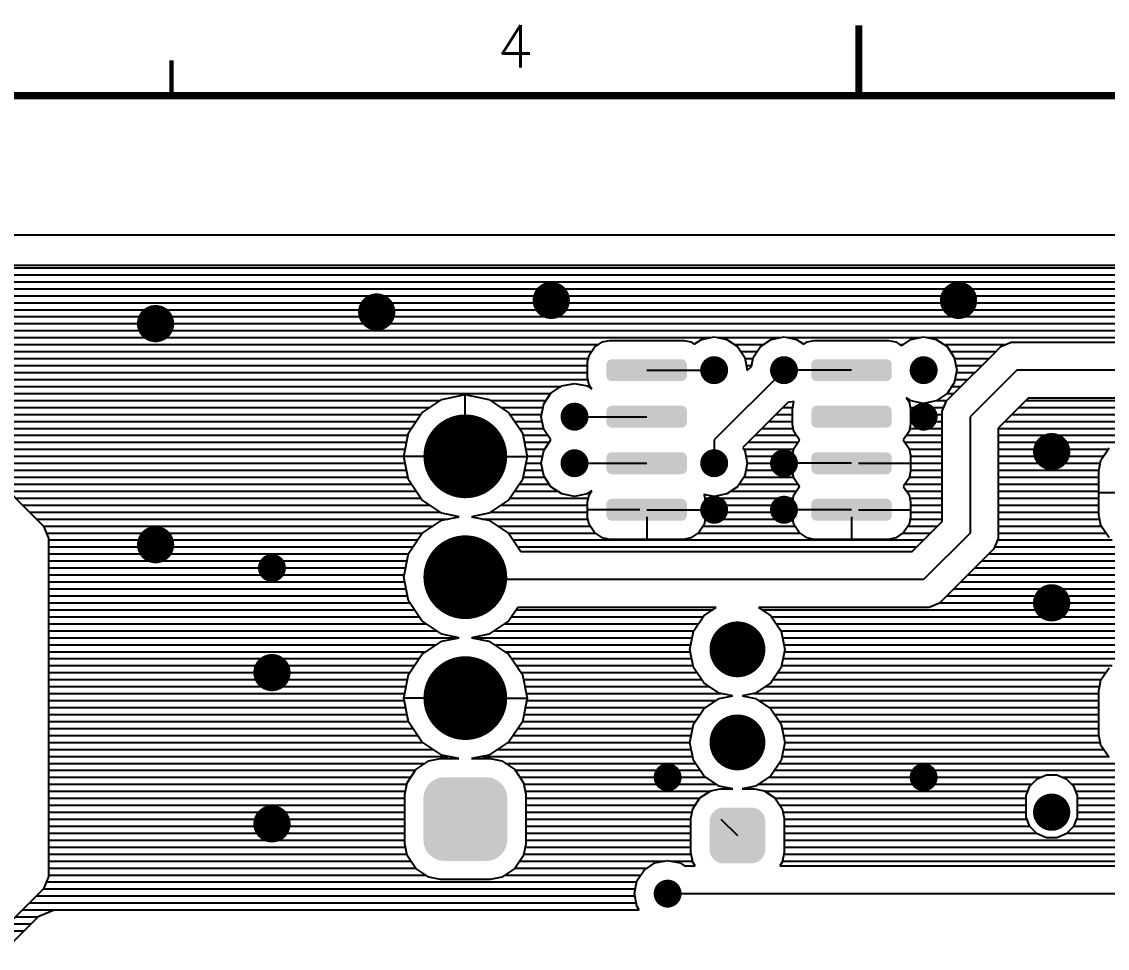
# Model space of a CAD drawing. Extents: x 295 to 953, y 10 to 290.
# Drawn here: x 627.6 to 704.6, y 224.5 to 290.2 of the extents above; entities that cross this region are included whole.
import ezdxf
from ezdxf.enums import TextEntityAlignment as Align

# ---------------------------------------------------------------- set-up
doc = ezdxf.new("R2010")
doc.units = 0
doc.header["$LTSCALE"] = 5
doc.header["$MEASUREMENT"] = 0
doc.layers.get('0').update_dxf_attribs({"linetype": 'CONTINUOUS', "lineweight": 25})
doc.layers.add('문자', color=4, linetype='CONTINUOUS')
doc.layers.add('테두리', color=3, linetype='CONTINUOUS')
doc.styles.get("Standard").update_dxf_attribs({"font": 'simplex.shx'})

# ---------------------------------------------------------------- blocks, each defined once
blk = doc.blocks.new('C')
at = {"layer": '테두리'}
for points, const_width in [([(210, 290), (210, 285)], 0.5), ([(161.25, 287.5), (161.25, 285)], 0.3), ([(15, 285), (15, 15), (405, 15), (405, 285), (15, 285)], 0.5)]:
    blk.add_lwpolyline(points, dxfattribs=dict(at, const_width=const_width))
at = {"layer": '문자'}
blk.add_text('4', height=3, dxfattribs=at).set_placement((185.625, 288.5), align=Align.MIDDLE)

msp = doc.modelspace()

# ---------------------------------------------------------------- linework, layer by layer
for p, q in [((843.878, 275.097), (529.277, 275.097)), ((822.006, 272.95), (608.915, 272.95)), ((608.948, 272.785), (825.361, 272.785)), ((609.033, 272.29), (825.968, 272.29)), ((609.033, 271.795), (826.463, 271.795)), ((609.033, 271.299), (826.959, 271.299)), ((609.033, 270.804), (827.454, 270.804)), ((609.033, 270.309), (827.949, 270.309)), ((609.033, 269.813), (828.398, 269.813)), ((608.895, 268.823), (828.61, 268.823)), ((608.994, 269.318), (828.603, 269.318)), ((608.578, 268.328), (828.61, 268.328)), ((607.098, 267.337), (668.509, 267.337)), ((608.129, 267.832), (676.487, 267.832)), ((668.225, 267.145), (668.786, 267.522)), ((668.786, 267.522), (669.288, 267.621)), ((669.288, 267.621), (674.565, 267.621)), ((674.565, 267.621), (675.067, 267.522)), ((675.067, 267.522), (675.305, 267.363)), ((675.305, 267.363), (675.813, 267.7)), ((675.813, 267.7), (676.718, 267.878)), ((676.718, 267.878), (677.616, 267.7)), ((676.942, 267.832), (681.44, 267.832)), ((677.616, 267.7), (678.382, 267.192)), ((678.157, 267.337), (680.225, 267.337)), ((680, 267.192), (680.766, 267.7)), ((680.766, 267.7), (681.671, 267.878)), ((681.671, 267.878), (682.569, 267.7)), ((681.895, 267.832), (691.346, 267.832)), ((682.569, 267.7), (683.077, 267.363)), ((683.077, 267.363), (683.315, 267.522)), ((683.315, 267.522), (683.817, 267.621)), ((683.817, 267.621), (689.094, 267.621)), ((689.094, 267.621), (689.596, 267.522)), ((689.596, 267.522), (689.998, 267.251)), ((689.873, 267.337), (690.131, 267.337)), ((689.998, 267.251), (690.672, 267.7)), ((690.672, 267.7), (691.577, 267.878)), ((691.577, 267.878), (692.475, 267.7)), ((691.801, 267.832), (740.981, 267.832)), ((692.475, 267.7), (693.241, 267.192)), ((693.016, 267.337), (697.382, 267.337)), ((697.058, 267.205), (697.785, 267.502)), ((697.785, 267.502), (740.486, 267.502)), ((603.902, 266.842), (668.02, 266.842)), ((667.743, 266.082), (667.842, 266.577)), ((667.842, 266.577), (668.225, 267.145)), ((678.382, 267.192), (678.89, 266.426)), ((678.613, 266.842), (679.769, 266.842)), ((679.491, 266.426), (680, 267.192)), ((693.241, 267.192), (693.749, 266.426)), ((693.472, 266.842), (696.695, 266.842)), ((693.756, 263.903), (696.497, 266.644)), ((696.497, 266.644), (697.058, 267.205)), ((604.397, 266.346), (667.796, 266.346)), ((604.893, 265.851), (667.743, 265.851)), ((667.743, 264.966), (667.743, 266.082)), ((678.89, 266.426), (679.069, 265.521)), ((678.904, 266.346), (679.478, 266.346)), ((679.003, 265.851), (679.379, 265.851)), ((679.062, 265.488), (679.366, 265.785)), ((679.366, 265.785), (679.491, 266.426)), ((693.749, 266.426), (693.928, 265.521)), ((693.763, 266.346), (696.2, 266.346)), ((693.862, 265.851), (695.704, 265.851)), ((605.388, 265.356), (667.743, 265.356)), ((667.842, 264.464), (667.743, 264.966)), ((671.93, 265.521), (676.718, 265.521)), ((681.671, 265.521), (676.718, 260.568)), ((679.069, 265.521), (679.062, 265.488)), ((686.459, 265.521), (681.671, 265.521)), ((693.928, 265.521), (693.749, 264.623)), ((693.895, 265.356), (695.209, 265.356)), ((698.181, 265.521), (694.879, 262.219)), ((742.329, 265.521), (698.181, 265.521)), ((605.804, 264.86), (667.763, 264.86)), ((606.009, 264.365), (665.861, 264.365)), ((665.141, 263.89), (665.907, 264.398)), ((665.907, 264.398), (666.812, 264.576)), ((666.812, 264.576), (667.71, 264.398)), ((667.71, 264.398), (668.034, 264.18)), ((667.756, 264.365), (667.908, 264.365)), ((668.034, 264.18), (667.842, 264.464)), ((693.749, 264.623), (693.241, 263.857)), ((693.584, 264.365), (694.218, 264.365)), ((693.796, 264.86), (694.714, 264.86)), ((606.055, 263.87), (665.134, 263.87)), ((606.055, 263.375), (657.282, 263.375)), ((655.975, 262.503), (657.394, 263.447)), ((657.394, 263.447), (659.065, 263.784)), ((659.065, 261.096), (659.065, 263.784)), ((659.065, 263.784), (660.743, 263.447)), ((660.743, 263.447), (662.163, 262.503)), ((660.848, 263.375), (664.798, 263.375)), ((664.632, 263.124), (665.141, 263.89)), ((690.672, 263.348), (690.348, 263.559)), ((690.348, 263.559), (690.54, 263.275)), ((690.474, 263.375), (690.626, 263.375)), ((693.241, 263.857), (692.475, 263.348)), ((692.521, 263.375), (693.228, 263.375)), ((693.195, 263.342), (693.756, 263.903)), ((693.248, 263.87), (693.723, 263.87)), ((699, 263.54), (696.86, 261.4)), ((698.835, 263.375), (740.73, 263.375)), ((740.486, 263.54), (699, 263.54)), ((606.055, 262.879), (656.543, 262.879)), ((661.595, 262.879), (664.586, 262.879)), ((664.454, 262.219), (664.632, 263.124)), ((681.935, 263.216), (678.745, 260.033)), ((681.592, 262.879), (682.292, 262.879)), ((682.397, 263.308), (681.935, 263.216)), ((682.272, 262.78), (682.371, 263.275)), ((682.272, 261.664), (682.272, 262.78)), ((682.371, 263.275), (682.397, 263.308)), ((690.54, 263.275), (690.639, 262.78)), ((690.619, 262.879), (693.003, 262.879)), ((690.639, 262.78), (690.639, 261.664)), ((691.577, 263.163), (690.672, 263.348)), ((692.475, 263.348), (691.577, 263.163)), ((692.898, 262.615), (693.195, 263.342)), ((692.898, 261.829), (692.898, 262.615)), ((698.339, 262.879), (751.581, 262.879)), ((621.211, 262.384), (655.895, 262.384)), ((622.327, 261.889), (655.565, 261.889)), ((655.024, 261.083), (655.975, 262.503)), ((662.163, 262.503), (663.114, 261.083)), ((662.242, 262.384), (664.487, 262.384)), ((662.572, 261.889), (664.52, 261.889)), ((664.632, 261.321), (664.454, 262.219)), ((666.812, 262.219), (671.93, 262.219)), ((680.601, 261.889), (682.272, 261.889)), ((681.096, 262.384), (682.272, 262.384)), ((690.639, 262.384), (692.898, 262.384)), ((690.639, 261.889), (692.898, 261.889)), ((692.898, 254.789), (692.898, 261.829)), ((694.879, 262.219), (694.879, 253.964)), ((697.349, 261.889), (717.108, 261.889)), ((697.844, 262.384), (751.085, 262.384)), ((623.067, 261.393), (655.235, 261.393)), ((654.693, 259.406), (655.024, 261.083)), ((662.902, 261.393), (664.619, 261.393)), ((663.114, 261.083), (663.444, 259.406)), ((665.134, 260.568), (664.632, 261.321)), ((680.106, 261.393), (682.325, 261.393)), ((682.371, 261.162), (682.272, 261.664)), ((682.754, 260.594), (682.371, 261.162)), ((690.54, 261.162), (690.157, 260.594)), ((690.639, 261.664), (690.54, 261.162)), ((690.586, 261.393), (692.898, 261.393)), ((696.86, 261.4), (696.86, 254.36)), ((696.86, 261.393), (716.335, 261.393)), ((623.45, 260.898), (654.991, 260.898)), ((623.78, 260.403), (654.892, 260.403)), ((663.147, 260.898), (664.91, 260.898)), ((663.246, 260.403), (665.022, 260.403)), ((664.632, 259.822), (665.134, 260.568)), ((676.718, 260.568), (676.718, 258.917)), ((679.115, 260.403), (682.661, 260.403)), ((679.61, 260.898), (682.549, 260.898)), ((682.371, 259.973), (682.754, 260.541)), ((682.793, 260.568), (682.754, 260.594)), ((682.754, 260.541), (682.793, 260.568)), ((690.157, 260.594), (690.117, 260.568)), ((690.117, 260.568), (690.157, 260.541)), ((690.157, 260.541), (690.54, 259.973)), ((690.249, 260.403), (692.898, 260.403)), ((690.362, 260.898), (692.898, 260.898)), ((696.86, 260.898), (715.926, 260.898)), ((696.86, 260.403), (705.326, 260.403)), ((624.11, 259.907), (654.793, 259.907)), ((663.345, 259.907), (664.692, 259.907)), ((664.454, 258.917), (664.632, 259.822)), ((678.745, 260.033), (678.89, 259.822)), ((678.831, 259.907), (682.358, 259.907)), ((678.89, 259.822), (679.069, 258.917)), ((682.272, 259.478), (682.371, 259.973)), ((690.54, 259.973), (690.639, 259.478)), ((690.553, 259.907), (692.898, 259.907)), ((696.86, 259.907), (704.666, 259.907)), ((704.144, 259.135), (704.725, 260)), ((624.209, 259.412), (654.693, 259.412)), ((624.216, 259.379), (628.495, 255.1)), ((624.672, 258.917), (654.786, 258.917)), ((657.375, 259.406), (654.693, 259.406)), ((655.024, 257.728), (654.693, 259.406)), ((660.756, 259.406), (663.444, 259.406)), ((663.444, 259.406), (663.114, 257.728)), ((663.345, 258.917), (664.454, 258.917)), ((663.444, 259.412), (664.553, 259.412)), ((664.632, 258.019), (664.454, 258.917)), ((666.812, 258.917), (671.93, 258.917)), ((679.069, 258.917), (678.89, 258.019)), ((678.97, 259.412), (682.272, 259.412)), ((679.069, 258.917), (682.272, 258.917)), ((686.459, 258.917), (681.671, 258.917)), ((682.272, 258.362), (682.272, 259.478)), ((685.963, 258.917), (682.272, 258.917)), ((686.954, 258.917), (690.639, 258.917)), ((690.639, 259.478), (690.639, 258.362)), ((690.639, 259.412), (692.898, 259.412)), ((690.639, 258.917), (692.898, 258.917)), ((696.86, 259.412), (704.329, 259.412)), ((696.86, 258.917), (704.105, 258.917)), ((703.992, 258.369), (704.144, 259.135)), ((625.167, 258.422), (654.885, 258.422)), ((663.246, 258.422), (664.553, 258.422)), ((665.141, 257.253), (664.632, 258.019)), ((678.89, 258.019), (678.382, 257.253)), ((678.97, 258.422), (682.272, 258.422)), ((682.371, 257.86), (682.272, 258.362)), ((690.639, 258.362), (690.54, 257.86)), ((690.639, 258.422), (692.898, 258.422)), ((696.86, 258.422), (704.006, 258.422)), ((703.992, 255.252), (703.992, 258.369)), ((625.662, 257.926), (654.984, 257.926)), ((626.158, 257.431), (655.222, 257.431)), ((655.975, 256.308), (655.024, 257.728)), ((663.114, 257.728), (662.163, 256.308)), ((662.909, 257.431), (665.022, 257.431)), ((663.147, 257.926), (664.692, 257.926)), ((665.907, 256.744), (665.141, 257.253)), ((678.382, 257.253), (677.616, 256.744)), ((678.501, 257.431), (682.661, 257.431)), ((678.831, 257.926), (682.358, 257.926)), ((682.754, 257.292), (682.371, 257.86)), ((682.371, 256.671), (682.754, 257.239)), ((682.793, 257.266), (682.754, 257.292)), ((682.754, 257.239), (682.793, 257.266)), ((690.157, 257.292), (690.117, 257.266)), ((690.117, 257.266), (690.157, 257.239)), ((690.54, 257.86), (690.157, 257.292)), ((690.157, 257.239), (690.54, 256.671)), ((690.249, 257.431), (692.898, 257.431)), ((690.553, 257.926), (692.898, 257.926)), ((696.86, 257.926), (703.992, 257.926)), ((696.86, 257.431), (703.992, 257.431)), ((626.653, 256.936), (655.552, 256.936)), ((627.148, 256.44), (655.882, 256.44)), ((662.248, 256.44), (667.796, 256.44)), ((662.579, 256.936), (665.616, 256.936)), ((666.812, 256.559), (665.907, 256.744)), ((667.71, 256.744), (666.812, 256.559)), ((668.034, 256.955), (667.71, 256.744)), ((667.743, 256.176), (667.842, 256.671)), ((667.842, 256.671), (668.034, 256.955)), ((668.001, 256.936), (668.02, 256.936)), ((676.718, 256.559), (675.985, 256.704)), ((675.985, 256.704), (676.011, 256.671)), ((676.011, 256.671), (676.11, 256.176)), ((676.057, 256.44), (682.325, 256.44)), ((677.616, 256.744), (676.718, 256.559)), ((677.907, 256.936), (682.549, 256.936)), ((682.272, 256.176), (682.371, 256.671)), ((690.362, 256.936), (692.898, 256.936)), ((690.54, 256.671), (690.639, 256.176)), ((690.586, 256.44), (692.898, 256.44)), ((696.86, 256.936), (703.992, 256.936)), ((696.86, 256.44), (703.992, 256.44)), ((709.242, 256.81), (703.992, 256.81)), ((627.643, 255.945), (656.516, 255.945)), ((657.394, 255.364), (655.975, 256.308)), ((662.163, 256.308), (660.743, 255.364)), ((661.614, 255.945), (667.743, 255.945)), ((667.743, 255.06), (667.743, 256.176)), ((676.11, 256.176), (676.11, 255.06)), ((676.11, 255.945), (682.272, 255.945)), ((682.272, 255.06), (682.272, 256.176)), ((690.639, 256.176), (690.639, 255.06)), ((690.639, 255.945), (692.898, 255.945)), ((696.86, 255.945), (703.992, 255.945)), ((628.139, 255.45), (657.256, 255.45)), ((628.495, 255.1), (629.143, 254.453)), ((628.634, 254.954), (657.83, 254.954)), ((658.629, 255.12), (657.394, 255.364)), ((657.394, 254.869), (658.629, 255.12)), ((660.743, 255.364), (659.501, 255.12)), ((659.501, 255.12), (660.743, 254.869)), ((660.307, 254.954), (667.763, 254.954)), ((660.875, 255.45), (667.743, 255.45)), ((671.435, 255.615), (667.743, 255.615)), ((667.842, 254.558), (667.743, 255.06)), ((671.93, 255.615), (676.718, 255.615)), ((671.93, 255.12), (671.93, 253.515)), ((672.425, 255.615), (676.11, 255.615)), ((676.11, 255.06), (676.011, 254.558)), ((676.09, 254.954), (682.292, 254.954)), ((676.11, 255.45), (682.272, 255.45)), ((686.459, 255.615), (681.671, 255.615)), ((685.963, 255.615), (682.272, 255.615)), ((682.371, 254.558), (682.272, 255.06)), ((686.459, 255.12), (686.459, 253.515)), ((686.954, 255.615), (690.639, 255.615)), ((690.639, 255.06), (690.54, 254.558)), ((690.619, 254.954), (692.898, 254.954)), ((690.639, 255.45), (692.898, 255.45)), ((696.86, 255.45), (703.992, 255.45)), ((696.86, 254.954), (704.052, 254.954)), ((704.144, 254.492), (703.992, 255.252)), ((629.129, 254.459), (656.78, 254.459)), ((629.143, 254.453), (629.499, 253.601)), ((655.975, 253.924), (657.394, 254.869)), ((660.743, 254.869), (662.163, 253.924)), ((661.357, 254.459), (667.908, 254.459)), ((668.225, 253.99), (667.842, 254.558)), ((676.011, 254.558), (675.628, 253.99)), ((675.945, 254.459), (682.437, 254.459)), ((682.754, 253.99), (682.371, 254.558)), ((690.54, 254.558), (690.157, 253.99)), ((690.474, 254.459), (692.567, 254.459)), ((690.751, 252.643), (692.898, 254.789)), ((696.86, 254.459), (704.164, 254.459)), ((696.86, 254.36), (696.86, 253.574)), ((704.725, 253.62), (704.144, 254.492)), ((629.347, 253.964), (656.041, 253.964)), ((629.499, 253.601), (629.499, 230.487)), ((629.499, 253.469), (655.671, 253.469)), ((655.024, 252.504), (655.975, 253.924)), ((662.097, 253.964), (668.265, 253.964)), ((662.163, 253.924), (663.014, 252.643)), ((662.46, 253.469), (691.577, 253.469)), ((668.786, 253.614), (668.225, 253.99)), ((669.288, 253.515), (668.786, 253.614)), ((674.565, 253.515), (669.288, 253.515)), ((675.067, 253.614), (674.565, 253.515)), ((675.628, 253.99), (675.067, 253.614)), ((675.588, 253.964), (682.793, 253.964)), ((683.315, 253.614), (682.754, 253.99)), ((683.817, 253.515), (683.315, 253.614)), ((689.094, 253.515), (683.817, 253.515)), ((689.596, 253.614), (689.094, 253.515)), ((690.157, 253.99), (689.596, 253.614)), ((690.117, 253.964), (692.072, 253.964)), ((694.879, 253.964), (691.577, 250.662)), ((696.86, 253.574), (696.556, 252.841)), ((696.814, 253.469), (704.956, 253.469)), ((696.86, 253.964), (704.494, 253.964)), ((629.499, 252.973), (655.341, 252.973)), ((662.797, 252.973), (691.081, 252.973)), ((663.014, 252.643), (690.751, 252.643)), ((696.556, 252.841), (693.254, 249.539)), ((696.609, 252.973), (705.94, 252.973)), ((629.499, 252.478), (655.017, 252.478)), ((629.499, 251.983), (654.918, 251.983)), ((654.693, 250.827), (655.024, 252.504)), ((695.698, 251.983), (742.342, 251.983)), ((696.193, 252.478), (742.976, 252.478)), ((629.499, 251.487), (654.819, 251.487)), ((695.202, 251.487), (742.018, 251.487)), ((629.499, 250.992), (654.726, 250.992)), ((629.499, 250.497), (654.753, 250.497)), ((655.024, 249.15), (654.693, 250.827)), ((659.23, 250.662), (659.065, 250.827)), ((691.577, 250.662), (659.23, 250.662)), ((694.212, 250.497), (741.912, 250.497)), ((694.707, 250.992), (741.919, 250.992)), ((629.499, 250.001), (654.852, 250.001)), ((629.499, 249.506), (654.951, 249.506)), ((693.254, 249.539), (692.693, 248.984)), ((693.221, 249.506), (741.926, 249.506)), ((693.716, 250.001), (741.912, 250.001)), ((629.499, 249.011), (655.116, 249.011)), ((655.975, 247.73), (655.024, 249.15)), ((692.693, 248.984), (691.966, 248.681)), ((692.726, 249.011), (742.031, 249.011)), ((629.499, 248.516), (655.446, 248.516)), ((629.499, 248.02), (655.776, 248.02)), ((662.797, 248.681), (662.163, 247.73)), ((662.354, 248.02), (675.939, 248.02)), ((662.684, 248.516), (676.625, 248.516)), ((676.87, 248.681), (662.797, 248.681)), ((675.258, 246.997), (675.985, 248.093)), ((675.985, 248.093), (676.87, 248.681)), ((691.966, 248.681), (679.861, 248.681)), ((679.861, 248.681), (680.746, 248.093)), ((680.106, 248.516), (742.362, 248.516)), ((680.746, 248.093), (681.473, 246.997)), ((680.792, 248.02), (742.527, 248.02)), ((629.499, 247.525), (656.278, 247.525)), ((657.394, 246.785), (655.975, 247.73)), ((662.163, 247.73), (660.743, 246.785)), ((661.859, 247.525), (675.608, 247.525)), ((681.123, 247.525), (742.144, 247.525)), ((629.499, 247.03), (657.018, 247.03)), ((629.499, 246.534), (658.629, 246.534)), ((658.629, 246.534), (657.394, 246.785)), ((657.394, 246.29), (658.629, 246.534)), ((660.743, 246.785), (659.501, 246.534)), ((659.501, 246.534), (675.166, 246.534)), ((659.501, 246.534), (660.743, 246.29)), ((661.113, 247.03), (675.278, 247.03)), ((675.001, 245.709), (675.258, 246.997)), ((681.453, 247.03), (741.959, 247.03)), ((681.473, 246.997), (681.73, 245.709)), ((681.565, 246.534), (741.912, 246.534)), ((629.499, 246.039), (657.018, 246.039)), ((655.975, 245.339), (657.394, 246.29)), ((660.743, 246.29), (662.163, 245.339)), ((661.113, 246.039), (675.067, 246.039)), ((675.258, 244.421), (675.001, 245.709)), ((681.73, 245.709), (681.473, 244.421)), ((681.664, 246.039), (741.912, 246.039)), ((629.499, 245.544), (656.278, 245.544)), ((629.499, 245.048), (655.776, 245.048)), ((655.024, 243.919), (655.975, 245.339)), ((661.859, 245.544), (675.034, 245.544)), ((662.163, 245.339), (663.114, 243.919)), ((662.354, 245.048), (675.133, 245.048)), ((681.598, 245.048), (705.94, 245.048)), ((681.697, 245.544), (741.912, 245.544)), ((629.499, 244.553), (655.446, 244.553)), ((662.684, 244.553), (675.232, 244.553)), ((675.985, 243.331), (675.258, 244.421)), ((681.473, 244.421), (680.746, 243.331)), ((681.499, 244.553), (704.956, 244.553)), ((704.144, 243.536), (704.725, 244.401)), ((629.499, 244.058), (655.116, 244.058)), ((629.499, 243.563), (654.951, 243.563)), ((654.693, 242.248), (655.024, 243.919)), ((663.021, 244.058), (675.496, 244.058)), ((663.114, 243.919), (663.444, 242.248)), ((663.18, 243.563), (675.826, 243.563)), ((680.905, 243.563), (704.164, 243.563)), ((681.235, 244.058), (704.494, 244.058)), ((703.992, 242.77), (704.144, 243.536)), ((629.499, 243.067), (654.852, 243.067)), ((629.499, 242.572), (654.753, 242.572)), ((663.279, 243.067), (676.374, 243.067)), ((663.378, 242.572), (677.213, 242.572)), ((677.074, 242.598), (675.985, 243.331)), ((678.039, 242.407), (677.074, 242.598)), ((679.657, 242.598), (678.692, 242.407)), ((679.518, 242.572), (703.992, 242.572)), ((680.746, 243.331), (679.657, 242.598)), ((680.357, 243.067), (704.052, 243.067)), ((703.992, 239.653), (703.992, 242.77)), ((629.499, 242.077), (654.726, 242.077)), ((657.375, 242.248), (654.693, 242.248)), ((655.024, 240.571), (654.693, 242.248)), ((660.756, 242.248), (663.444, 242.248)), ((663.444, 242.248), (663.114, 240.571)), ((663.411, 242.077), (676.87, 242.077)), ((675.985, 241.489), (677.074, 242.215)), ((677.074, 242.215), (678.039, 242.407)), ((678.692, 242.407), (679.657, 242.215)), ((679.657, 242.215), (680.746, 241.489)), ((679.861, 242.077), (703.992, 242.077)), ((629.499, 241.581), (654.819, 241.581)), ((629.499, 241.086), (654.918, 241.086)), ((663.213, 241.086), (675.721, 241.086)), ((663.312, 241.581), (676.13, 241.581)), ((675.258, 240.393), (675.985, 241.489)), ((680.601, 241.581), (703.992, 241.581)), ((680.746, 241.489), (681.473, 240.393)), ((681.01, 241.086), (703.992, 241.086)), ((629.499, 240.591), (655.017, 240.591)), ((655.975, 239.151), (655.024, 240.571)), ((663.114, 240.571), (662.163, 239.151)), ((663.114, 240.591), (675.384, 240.591)), ((675.001, 239.105), (675.258, 240.393)), ((681.347, 240.591), (703.992, 240.591)), ((681.473, 240.393), (681.73, 239.105)), ((629.499, 240.095), (655.341, 240.095)), ((629.499, 239.6), (655.671, 239.6)), ((662.46, 239.6), (675.1, 239.6)), ((662.797, 240.095), (675.199, 240.095)), ((681.532, 240.095), (703.992, 240.095)), ((681.631, 239.6), (704.006, 239.6)), ((704.144, 238.887), (703.992, 239.653)), ((629.499, 239.105), (656.041, 239.105)), ((657.394, 238.2), (655.975, 239.151)), ((662.163, 239.151), (660.743, 238.2)), ((662.097, 239.105), (675.001, 239.105)), ((675.258, 237.817), (675.001, 239.105)), ((681.73, 239.105), (681.473, 237.817)), ((681.73, 239.105), (704.105, 239.105)), ((704.725, 238.022), (704.144, 238.887)), ((629.499, 238.61), (656.78, 238.61)), ((629.499, 238.114), (657.83, 238.114)), ((656.483, 237.797), (657.302, 237.956)), ((657.302, 237.956), (658.616, 237.956)), ((658.616, 237.956), (657.394, 238.2)), ((660.743, 238.2), (659.514, 237.956)), ((659.514, 237.956), (660.829, 237.956)), ((660.307, 238.114), (675.199, 238.114)), ((660.829, 237.956), (661.647, 237.797)), ((661.35, 238.61), (675.1, 238.61)), ((681.532, 238.114), (704.666, 238.114)), ((681.631, 238.61), (704.329, 238.61)), ((629.499, 237.619), (656.226, 237.619)), ((655.559, 237.176), (656.483, 237.797)), ((661.647, 237.797), (662.579, 237.176)), ((661.912, 237.619), (675.39, 237.619)), ((675.985, 236.727), (675.258, 237.817)), ((681.473, 237.817), (680.746, 236.727)), ((681.341, 237.619), (705.326, 237.619)), ((629.499, 237.124), (655.526, 237.124)), ((629.499, 236.628), (655.195, 236.628)), ((654.938, 236.245), (655.559, 237.176)), ((662.579, 237.176), (663.199, 236.245)), ((662.612, 237.124), (675.721, 237.124)), ((662.942, 236.628), (676.13, 236.628)), ((677.074, 235.994), (675.985, 236.727)), ((680.746, 236.727), (679.657, 235.994)), ((680.601, 236.628), (699.891, 236.628)), ((681.01, 237.124), (707.757, 237.124)), ((699.112, 236.008), (699.627, 236.516)), ((699.627, 236.516), (700.294, 236.793)), ((700.294, 236.793), (701.014, 236.793)), ((701.014, 236.793), (701.681, 236.516)), ((701.417, 236.628), (707.757, 236.628)), ((701.681, 236.516), (702.196, 236.008)), ((629.499, 236.133), (654.918, 236.133)), ((654.773, 235.426), (654.938, 236.245)), ((663.199, 236.245), (663.358, 235.426)), ((663.219, 236.133), (676.87, 236.133)), ((675.707, 235.162), (676.473, 235.671)), ((676.473, 235.671), (677.147, 235.803)), ((678.039, 235.803), (677.074, 235.994)), ((677.147, 235.803), (678.039, 235.803)), ((679.657, 235.994), (678.692, 235.803)), ((678.692, 235.803), (679.584, 235.803)), ((679.584, 235.803), (680.258, 235.671)), ((679.861, 236.133), (699.244, 236.133)), ((680.258, 235.671), (681.024, 235.162)), ((698.841, 235.341), (699.112, 236.008)), ((702.064, 236.133), (707.757, 236.133)), ((702.196, 236.008), (702.473, 235.341)), ((629.499, 235.638), (654.819, 235.638)), ((629.499, 235.142), (654.773, 235.142)), ((654.773, 231.906), (654.773, 235.426)), ((663.318, 235.638), (676.427, 235.638)), ((663.358, 235.426), (663.358, 231.906)), ((663.358, 235.142), (675.701, 235.142)), ((675.199, 234.396), (675.707, 235.162)), ((680.304, 235.638), (698.96, 235.638)), ((681.024, 235.162), (681.532, 234.396)), ((681.03, 235.142), (698.841, 235.142)), ((698.841, 233.795), (698.841, 235.341)), ((700.657, 234.977), (700.657, 234.152)), ((702.348, 235.638), (707.757, 235.638)), ((702.473, 235.341), (702.473, 233.795)), ((702.473, 235.142), (707.862, 235.142)), ((629.499, 234.647), (654.773, 234.647)), ((629.499, 234.152), (654.773, 234.152)), ((663.358, 234.647), (675.364, 234.647)), ((663.358, 234.152), (675.153, 234.152)), ((675.067, 233.723), (675.199, 234.396)), ((681.367, 234.647), (698.841, 234.647)), ((681.532, 234.396), (681.671, 233.723)), ((681.578, 234.152), (698.841, 234.152)), ((702.473, 234.647), (708.087, 234.647)), ((702.473, 234.152), (708.582, 234.152)), ((629.499, 233.657), (654.773, 233.657)), ((663.358, 233.657), (675.067, 233.657)), ((675.067, 231.286), (675.067, 233.723)), ((677.2, 233.663), (678.369, 232.501)), ((681.671, 233.723), (681.671, 231.286)), ((681.671, 233.657), (698.894, 233.657)), ((699.112, 233.128), (698.841, 233.795)), ((702.473, 233.795), (702.196, 233.128)), ((702.414, 233.657), (709.077, 233.657)), ((629.499, 233.161), (654.773, 233.161)), ((629.499, 232.666), (654.773, 232.666)), ((663.358, 233.161), (675.067, 233.161)), ((663.358, 232.666), (675.067, 232.666)), ((681.671, 233.161), (699.099, 233.161)), ((681.671, 232.666), (699.574, 232.666)), ((699.627, 232.613), (699.112, 233.128)), ((700.294, 232.336), (699.627, 232.613)), ((701.681, 232.613), (701.014, 232.336)), ((702.196, 233.128), (701.681, 232.613)), ((701.734, 232.666), (710.068, 232.666)), ((702.209, 233.161), (709.573, 233.161)), ((629.499, 232.171), (654.773, 232.171)), ((654.938, 231.088), (654.773, 231.906)), ((663.358, 231.906), (663.199, 231.088)), ((663.358, 232.171), (675.067, 232.171)), ((681.671, 232.171), (710.563, 232.171)), ((701.014, 232.336), (700.294, 232.336)), ((629.499, 231.675), (654.819, 231.675)), ((629.499, 231.18), (654.918, 231.18)), ((655.559, 230.156), (654.938, 231.088)), ((663.199, 231.088), (662.579, 230.156)), ((663.219, 231.18), (675.087, 231.18)), ((663.312, 231.675), (675.067, 231.675)), ((675.199, 230.612), (675.067, 231.286)), ((681.671, 231.286), (681.532, 230.612)), ((681.644, 231.18), (715.14, 231.18)), ((681.671, 231.675), (711.059, 231.675)), ((629.499, 230.685), (655.202, 230.685)), ((629.499, 230.487), (629.499, 229.569)), ((662.929, 230.685), (673.185, 230.685)), ((671.745, 230.044), (672.511, 230.553)), ((672.511, 230.553), (673.416, 230.731)), ((673.416, 230.731), (674.314, 230.553)), ((673.64, 230.685), (675.186, 230.685)), ((674.314, 230.553), (674.605, 230.355)), ((674.605, 230.355), (675.364, 230.355)), ((675.364, 230.355), (675.199, 230.612)), ((681.532, 230.612), (681.367, 230.355)), ((681.367, 230.355), (714.328, 230.355)), ((681.545, 230.685), (714.552, 230.685)), ((629.499, 229.569), (629.143, 228.717)), ((629.499, 230.189), (655.532, 230.189)), ((629.499, 229.694), (656.245, 229.694)), ((656.483, 229.536), (655.559, 230.156)), ((657.302, 229.371), (656.483, 229.536)), ((661.647, 229.536), (660.829, 229.371)), ((662.579, 230.156), (661.647, 229.536)), ((661.885, 229.694), (671.514, 229.694)), ((662.598, 230.189), (671.97, 230.189)), ((671.236, 229.278), (671.745, 230.044)), ((629.143, 228.717), (625.167, 224.741)), ((629.347, 229.199), (671.223, 229.199)), ((660.829, 229.371), (657.302, 229.371)), ((671.058, 228.373), (671.236, 229.278)), ((628.634, 228.208), (671.091, 228.208)), ((629.129, 228.704), (671.124, 228.704)), ((671.236, 227.475), (671.058, 228.373)), ((673.416, 228.373), (715.516, 228.373)), ((627.643, 227.218), (629.895, 227.218)), ((628.139, 227.713), (671.19, 227.713)), ((628.806, 226.769), (629.895, 227.218)), ((629.895, 227.218), (671.402, 227.218)), ((671.402, 227.218), (671.236, 227.475)), ((627.148, 226.722), (628.76, 226.722)), ((627.967, 225.93), (628.806, 226.769)), ((626.158, 225.732), (627.769, 225.732)), ((626.653, 226.227), (628.264, 226.227)), ((626.778, 224.741), (627.967, 225.93))]:
    msp.add_line(p, q)
for points, const_width in [([(664.5, 270.474, 1), (665.821, 270.474, 1)], 1.321), ([(693.393, 270.474, 1), (694.714, 270.474, 1)], 1.321), ([(652.118, 269.648, 1), (653.439, 269.648, 1)], 1.321), ([(636.433, 268.823, 1), (637.754, 268.823, 1)], 1.321), ([(676.222, 265.521, 1), (677.213, 265.521, 1)], 0.991), ([(681.175, 265.521, 1), (682.166, 265.521, 1)], 0.991), ([(691.081, 265.521, 1), (692.072, 265.521, 1)], 0.991), ([(666.316, 262.219, 1), (667.307, 262.219, 1)], 0.991), ([(691.081, 262.219, 1), (692.072, 262.219, 1)], 0.991), ([(657.579, 259.406, 1), (660.551, 259.406, 1)], 2.972), ([(699.997, 259.742, 1), (701.318, 259.742, 1)], 1.321), ([(666.316, 258.917, 1), (667.307, 258.917, 1)], 0.991), ([(676.222, 258.917, 1), (677.213, 258.917, 1)], 0.991), ([(681.175, 258.917, 1), (682.166, 258.917, 1)], 0.991), ([(676.222, 255.615, 1), (677.213, 255.615, 1)], 0.991), ([(681.175, 255.615, 1), (682.166, 255.615, 1)], 0.991), ([(636.433, 253.138, 1), (637.754, 253.138, 1)], 1.321), ([(657.579, 250.827, 1), (660.551, 250.827, 1)], 2.972), ([(644.853, 251.487, 1), (645.844, 251.487, 1)], 0.991), ([(699.997, 249.011, 1), (701.318, 249.011, 1)], 1.321), ([(677.378, 245.709, 1), (679.359, 245.709, 1)], 1.981), ([(644.688, 244.058, 1), (646.009, 244.058, 1)], 1.321), ([(657.579, 242.248, 1), (660.551, 242.248, 1)], 2.972), ([(677.378, 239.105, 1), (679.359, 239.105, 1)], 1.981), ([(672.92, 236.628, 1), (673.911, 236.628, 1)], 0.991), ([(691.081, 236.628, 1), (692.072, 236.628, 1)], 0.991), ([(699.997, 234.152, 1), (701.318, 234.152, 1)], 1.321), ([(644.688, 233.326, 1), (646.009, 233.326, 1)], 1.321), ([(672.92, 228.373, 1), (673.911, 228.373, 1)], 0.991)]:
    msp.add_lwpolyline(points, format="xyb", close=True, dxfattribs=dict(const_width=const_width))
for points in [[(669.07, 265.91), (669.072, 265.948), (674.789, 265.91), (674.782, 265.948)], [(669.07, 265.131), (669.07, 265.91), (674.789, 265.131), (674.789, 265.91)], [(669.072, 265.948), (669.102, 266.051), (674.782, 265.948), (674.763, 266.051)], [(669.102, 266.051), (669.112, 266.085), (674.763, 266.051), (674.742, 266.085)], [(669.112, 266.085), (669.178, 266.172), (674.742, 266.085), (674.688, 266.172)], [(669.178, 266.172), (669.198, 266.199), (674.688, 266.172), (674.653, 266.199)], [(669.198, 266.199), (669.295, 266.259), (674.653, 266.199), (674.574, 266.259)], [(669.295, 266.259), (669.32, 266.274), (674.574, 266.259), (674.522, 266.274)], [(669.32, 266.274), (669.45, 266.298), (674.522, 266.274), (674.437, 266.298)], [(669.45, 266.298), (669.46, 266.3), (674.437, 266.298), (674.4, 266.3)], [(683.599, 265.91), (683.601, 265.948), (689.318, 265.91), (689.311, 265.948)], [(683.599, 265.131), (683.599, 265.91), (689.318, 265.131), (689.318, 265.91)], [(683.601, 265.948), (683.631, 266.051), (689.311, 265.948), (689.292, 266.051)], [(683.631, 266.051), (683.64, 266.085), (689.292, 266.051), (689.271, 266.085)], [(683.64, 266.085), (683.707, 266.172), (689.271, 266.085), (689.217, 266.172)], [(683.707, 266.172), (683.727, 266.199), (689.217, 266.172), (689.182, 266.199)], [(683.727, 266.199), (683.824, 266.259), (689.182, 266.199), (689.103, 266.259)], [(683.824, 266.259), (683.848, 266.274), (689.103, 266.259), (689.051, 266.274)], [(683.848, 266.274), (683.979, 266.298), (689.051, 266.274), (688.966, 266.298)], [(683.979, 266.298), (683.989, 266.3), (688.966, 266.298), (688.929, 266.3)], [(669.077, 265.094), (669.07, 265.131), (674.788, 265.094), (674.789, 265.131)], [(669.097, 264.991), (669.077, 265.094), (674.758, 264.991), (674.788, 265.094)], [(669.118, 264.957), (669.097, 264.991), (674.748, 264.957), (674.758, 264.991)], [(669.172, 264.869), (669.118, 264.957), (674.682, 264.869), (674.748, 264.957)], [(683.606, 265.094), (683.599, 265.131), (689.316, 265.094), (689.318, 265.131)], [(683.625, 264.991), (683.606, 265.094), (689.287, 264.991), (689.316, 265.094)], [(683.646, 264.957), (683.625, 264.991), (689.277, 264.957), (689.287, 264.991)], [(683.7, 264.869), (683.646, 264.957), (689.211, 264.869), (689.277, 264.957)], [(669.206, 264.843), (669.172, 264.869), (674.662, 264.843), (674.682, 264.869)], [(669.285, 264.783), (669.206, 264.843), (674.565, 264.783), (674.662, 264.843)], [(669.338, 264.768), (669.285, 264.783), (674.54, 264.768), (674.565, 264.783)], [(669.423, 264.743), (669.338, 264.768), (674.409, 264.743), (674.54, 264.768)], [(669.46, 264.742), (669.423, 264.743), (674.4, 264.742), (674.409, 264.743)], [(683.735, 264.843), (683.7, 264.869), (689.191, 264.843), (689.211, 264.869)], [(683.814, 264.783), (683.735, 264.843), (689.093, 264.783), (689.191, 264.843)], [(683.867, 264.768), (683.814, 264.783), (689.069, 264.768), (689.093, 264.783)], [(683.952, 264.743), (683.867, 264.768), (688.938, 264.743), (689.069, 264.768)], [(683.989, 264.742), (683.952, 264.743), (688.929, 264.742), (688.938, 264.743)], [(669.07, 262.608), (669.072, 262.646), (674.789, 262.608), (674.782, 262.646)], [(669.07, 261.829), (669.07, 262.608), (674.789, 261.829), (674.789, 262.608)], [(669.072, 262.646), (669.102, 262.749), (674.782, 262.646), (674.763, 262.749)], [(669.102, 262.749), (669.112, 262.783), (674.763, 262.749), (674.742, 262.783)], [(669.112, 262.783), (669.178, 262.87), (674.742, 262.783), (674.688, 262.87)], [(669.178, 262.87), (669.198, 262.897), (674.688, 262.87), (674.653, 262.897)], [(669.198, 262.897), (669.295, 262.957), (674.653, 262.897), (674.574, 262.957)], [(669.295, 262.957), (669.32, 262.972), (674.574, 262.957), (674.522, 262.972)], [(669.32, 262.972), (669.45, 262.996), (674.522, 262.972), (674.437, 262.996)], [(669.45, 262.996), (669.46, 262.998), (674.437, 262.996), (674.4, 262.998)], [(683.599, 262.608), (683.601, 262.646), (689.318, 262.608), (689.311, 262.646)], [(683.599, 261.829), (683.599, 262.608), (689.318, 261.829), (689.318, 262.608)], [(683.601, 262.646), (683.631, 262.749), (689.311, 262.646), (689.292, 262.749)], [(683.631, 262.749), (683.64, 262.783), (689.292, 262.749), (689.271, 262.783)], [(683.64, 262.783), (683.707, 262.87), (689.271, 262.783), (689.217, 262.87)], [(683.707, 262.87), (683.727, 262.897), (689.217, 262.87), (689.182, 262.897)], [(683.727, 262.897), (683.824, 262.957), (689.182, 262.897), (689.103, 262.957)], [(683.824, 262.957), (683.848, 262.972), (689.103, 262.957), (689.051, 262.972)], [(683.848, 262.972), (683.979, 262.996), (689.051, 262.972), (688.966, 262.996)], [(683.979, 262.996), (683.989, 262.998), (688.966, 262.996), (688.929, 262.998)], [(669.077, 261.792), (669.07, 261.829), (674.788, 261.792), (674.789, 261.829)], [(683.606, 261.792), (683.599, 261.829), (689.316, 261.792), (689.318, 261.829)], [(669.097, 261.689), (669.077, 261.792), (674.758, 261.689), (674.788, 261.792)], [(669.118, 261.655), (669.097, 261.689), (674.748, 261.655), (674.758, 261.689)], [(669.172, 261.567), (669.118, 261.655), (674.682, 261.567), (674.748, 261.655)], [(669.206, 261.541), (669.172, 261.567), (674.662, 261.541), (674.682, 261.567)], [(669.285, 261.481), (669.206, 261.541), (674.565, 261.481), (674.662, 261.541)], [(669.338, 261.466), (669.285, 261.481), (674.54, 261.466), (674.565, 261.481)], [(669.423, 261.441), (669.338, 261.466), (674.409, 261.441), (674.54, 261.466)], [(669.46, 261.44), (669.423, 261.441), (674.4, 261.44), (674.409, 261.441)], [(683.625, 261.689), (683.606, 261.792), (689.287, 261.689), (689.316, 261.792)], [(683.646, 261.655), (683.625, 261.689), (689.277, 261.655), (689.287, 261.689)], [(683.7, 261.567), (683.646, 261.655), (689.211, 261.567), (689.277, 261.655)], [(683.735, 261.541), (683.7, 261.567), (689.191, 261.541), (689.211, 261.567)], [(683.814, 261.481), (683.735, 261.541), (689.093, 261.481), (689.191, 261.541)], [(683.867, 261.466), (683.814, 261.481), (689.069, 261.466), (689.093, 261.481)], [(683.952, 261.441), (683.867, 261.466), (688.938, 261.441), (689.069, 261.466)], [(683.989, 261.44), (683.952, 261.441), (688.929, 261.44), (688.938, 261.441)], [(669.112, 259.481), (669.178, 259.568), (674.742, 259.481), (674.688, 259.568)], [(669.178, 259.568), (669.198, 259.595), (674.688, 259.568), (674.653, 259.595)], [(669.198, 259.595), (669.295, 259.655), (674.653, 259.595), (674.574, 259.655)], [(669.295, 259.655), (669.32, 259.67), (674.574, 259.655), (674.522, 259.67)], [(669.32, 259.67), (669.45, 259.694), (674.522, 259.67), (674.437, 259.694)], [(669.45, 259.694), (669.46, 259.696), (674.437, 259.694), (674.4, 259.696)], [(683.64, 259.481), (683.707, 259.568), (689.271, 259.481), (689.217, 259.568)], [(683.707, 259.568), (683.727, 259.595), (689.217, 259.568), (689.182, 259.595)], [(683.727, 259.595), (683.824, 259.655), (689.182, 259.595), (689.103, 259.655)], [(683.824, 259.655), (683.848, 259.67), (689.103, 259.655), (689.051, 259.67)], [(683.848, 259.67), (683.979, 259.694), (689.051, 259.67), (688.966, 259.694)], [(683.979, 259.694), (683.989, 259.696), (688.966, 259.694), (688.929, 259.696)], [(669.07, 259.306), (669.072, 259.344), (674.789, 259.306), (674.782, 259.344)], [(669.07, 258.527), (669.07, 259.306), (674.789, 258.527), (674.789, 259.306)], [(669.072, 259.344), (669.102, 259.447), (674.782, 259.344), (674.763, 259.447)], [(669.102, 259.447), (669.112, 259.481), (674.763, 259.447), (674.742, 259.481)], [(683.599, 259.306), (683.601, 259.344), (689.318, 259.306), (689.311, 259.344)], [(683.599, 258.527), (683.599, 259.306), (689.318, 258.527), (689.318, 259.306)], [(683.601, 259.344), (683.631, 259.447), (689.311, 259.344), (689.292, 259.447)], [(683.631, 259.447), (683.64, 259.481), (689.292, 259.447), (689.271, 259.481)], [(669.077, 258.49), (669.07, 258.527), (674.788, 258.49), (674.789, 258.527)], [(669.097, 258.387), (669.077, 258.49), (674.758, 258.387), (674.788, 258.49)], [(669.118, 258.353), (669.097, 258.387), (674.748, 258.353), (674.758, 258.387)], [(669.172, 258.265), (669.118, 258.353), (674.682, 258.265), (674.748, 258.353)], [(669.206, 258.239), (669.172, 258.265), (674.662, 258.239), (674.682, 258.265)], [(669.285, 258.179), (669.206, 258.239), (674.565, 258.179), (674.662, 258.239)], [(669.338, 258.164), (669.285, 258.179), (674.54, 258.164), (674.565, 258.179)], [(669.423, 258.139), (669.338, 258.164), (674.409, 258.139), (674.54, 258.164)], [(669.46, 258.138), (669.423, 258.139), (674.4, 258.138), (674.409, 258.139)], [(683.606, 258.49), (683.599, 258.527), (689.316, 258.49), (689.318, 258.527)], [(683.625, 258.387), (683.606, 258.49), (689.287, 258.387), (689.316, 258.49)], [(683.646, 258.353), (683.625, 258.387), (689.277, 258.353), (689.287, 258.387)], [(683.7, 258.265), (683.646, 258.353), (689.211, 258.265), (689.277, 258.353)], [(683.735, 258.239), (683.7, 258.265), (689.191, 258.239), (689.211, 258.265)], [(683.814, 258.179), (683.735, 258.239), (689.093, 258.179), (689.191, 258.239)], [(683.867, 258.164), (683.814, 258.179), (689.069, 258.164), (689.093, 258.179)], [(683.952, 258.139), (683.867, 258.164), (688.938, 258.139), (689.069, 258.164)], [(683.989, 258.138), (683.952, 258.139), (688.929, 258.138), (688.938, 258.139)], [(669.07, 256.004), (669.072, 256.042), (674.789, 256.004), (674.782, 256.042)], [(669.07, 255.225), (669.07, 256.004), (674.789, 255.225), (674.789, 256.004)], [(669.072, 256.042), (669.102, 256.145), (674.782, 256.042), (674.763, 256.145)], [(669.102, 256.145), (669.112, 256.179), (674.763, 256.145), (674.742, 256.179)], [(669.112, 256.179), (669.178, 256.266), (674.742, 256.179), (674.688, 256.266)], [(669.178, 256.266), (669.198, 256.293), (674.688, 256.266), (674.653, 256.293)], [(669.198, 256.293), (669.295, 256.353), (674.653, 256.293), (674.574, 256.353)], [(669.295, 256.353), (669.32, 256.368), (674.574, 256.353), (674.522, 256.368)], [(669.32, 256.368), (669.45, 256.392), (674.522, 256.368), (674.437, 256.392)], [(669.45, 256.392), (669.46, 256.394), (674.437, 256.392), (674.4, 256.394)], [(683.599, 256.004), (683.601, 256.042), (689.318, 256.004), (689.311, 256.042)], [(683.599, 255.225), (683.599, 256.004), (689.318, 255.225), (689.318, 256.004)], [(683.601, 256.042), (683.631, 256.145), (689.311, 256.042), (689.292, 256.145)], [(683.631, 256.145), (683.64, 256.179), (689.292, 256.145), (689.271, 256.179)], [(683.64, 256.179), (683.707, 256.266), (689.271, 256.179), (689.217, 256.266)], [(683.707, 256.266), (683.727, 256.293), (689.217, 256.266), (689.182, 256.293)], [(683.727, 256.293), (683.824, 256.353), (689.182, 256.293), (689.103, 256.353)], [(683.824, 256.353), (683.848, 256.368), (689.103, 256.353), (689.051, 256.368)], [(683.848, 256.368), (683.979, 256.392), (689.051, 256.368), (688.966, 256.392)], [(683.979, 256.392), (683.989, 256.394), (688.966, 256.392), (688.929, 256.394)], [(669.077, 255.188), (669.07, 255.225), (674.788, 255.188), (674.789, 255.225)], [(669.097, 255.085), (669.077, 255.188), (674.758, 255.085), (674.788, 255.188)], [(669.118, 255.051), (669.097, 255.085), (674.748, 255.051), (674.758, 255.085)], [(669.172, 254.963), (669.118, 255.051), (674.682, 254.963), (674.748, 255.051)], [(669.206, 254.937), (669.172, 254.963), (674.662, 254.937), (674.682, 254.963)], [(669.285, 254.877), (669.206, 254.937), (674.565, 254.877), (674.662, 254.937)], [(683.606, 255.188), (683.599, 255.225), (689.316, 255.188), (689.318, 255.225)], [(683.625, 255.085), (683.606, 255.188), (689.287, 255.085), (689.316, 255.188)], [(683.646, 255.051), (683.625, 255.085), (689.277, 255.051), (689.287, 255.085)], [(683.7, 254.963), (683.646, 255.051), (689.211, 254.963), (689.277, 255.051)], [(683.735, 254.937), (683.7, 254.963), (689.191, 254.937), (689.211, 254.963)], [(683.814, 254.877), (683.735, 254.937), (689.093, 254.877), (689.191, 254.937)], [(669.338, 254.862), (669.285, 254.877), (674.54, 254.862), (674.565, 254.877)], [(669.423, 254.837), (669.338, 254.862), (674.409, 254.837), (674.54, 254.862)], [(669.46, 254.836), (669.423, 254.837), (674.4, 254.836), (674.409, 254.837)], [(683.867, 254.862), (683.814, 254.877), (689.069, 254.862), (689.093, 254.877)], [(683.952, 254.837), (683.867, 254.862), (688.938, 254.837), (689.069, 254.862)], [(683.989, 254.836), (683.952, 254.837), (688.929, 254.836), (688.938, 254.837)], [(656.783, 236.403), (656.961, 236.494), (661.336, 236.403), (661.183, 236.494)], [(656.961, 236.494), (657.032, 236.53), (661.183, 236.494), (661.081, 236.53)], [(657.032, 236.53), (657.232, 236.589), (661.081, 236.53), (660.919, 236.589)], [(657.232, 236.589), (657.301, 236.609), (660.919, 236.589), (660.792, 236.609)], [(657.301, 236.609), (657.549, 236.632), (660.792, 236.609), (660.643, 236.632)], [(657.549, 236.632), (657.579, 236.635), (660.643, 236.632), (660.551, 236.635)], [(656.14, 235.517), (656.204, 235.696), (661.985, 235.517), (661.933, 235.696)], [(656.204, 235.696), (656.234, 235.781), (661.933, 235.696), (661.89, 235.781)], [(656.234, 235.781), (656.332, 235.946), (661.89, 235.781), (661.805, 235.946)], [(656.332, 235.946), (656.377, 236.022), (661.805, 235.946), (661.747, 236.022)], [(656.377, 236.022), (656.505, 236.167), (661.747, 236.022), (661.634, 236.167)], [(656.505, 236.167), (656.562, 236.232), (661.634, 236.167), (661.56, 236.232)], [(656.562, 236.232), (656.716, 236.352), (661.56, 236.232), (661.424, 236.352)], [(656.716, 236.352), (656.783, 236.403), (661.424, 236.352), (661.336, 236.403)], [(656.093, 235.149), (656.096, 235.241), (662.037, 235.149), (662.028, 235.241)], [(656.093, 232.177), (656.093, 235.149), (662.037, 232.177), (662.037, 235.149)], [(656.096, 235.241), (656.126, 235.428), (662.028, 235.241), (662.011, 235.428)], [(656.126, 235.428), (656.14, 235.517), (662.011, 235.428), (661.985, 235.517)], [(676.588, 234.088), (676.622, 234.124), (680.145, 234.088), (680.121, 234.124)], [(676.622, 234.124), (676.745, 234.253), (680.121, 234.124), (679.986, 234.253)], [(676.745, 234.253), (676.789, 234.282), (679.986, 234.253), (679.956, 234.282)], [(676.789, 234.282), (676.937, 234.378), (679.956, 234.282), (679.793, 234.378)], [(676.937, 234.378), (676.991, 234.398), (679.793, 234.378), (679.759, 234.398)], [(676.991, 234.398), (677.151, 234.456), (679.759, 234.398), (679.572, 234.456)], [(677.151, 234.456), (677.233, 234.465), (679.572, 234.456), (679.541, 234.465)], [(677.233, 234.465), (677.378, 234.482), (679.541, 234.465), (679.359, 234.482)], [(676.388, 233.491), (676.404, 233.673), (680.35, 233.491), (680.329, 233.673)], [(676.388, 231.51), (676.388, 233.491), (680.35, 231.51), (680.35, 233.491)], [(676.404, 233.673), (676.418, 233.718), (680.329, 233.673), (680.324, 233.718)], [(676.418, 233.718), (676.472, 233.891), (680.324, 233.718), (680.261, 233.891)], [(676.472, 233.891), (676.496, 233.933), (680.261, 233.891), (680.246, 233.933)], [(676.496, 233.933), (676.588, 234.088), (680.246, 233.933), (680.145, 234.088)], [(656.102, 232.086), (656.093, 232.177), (662.034, 232.086), (662.037, 232.177)], [(656.12, 231.899), (656.102, 232.086), (662.005, 231.899), (662.034, 232.086)], [(656.146, 231.809), (656.12, 231.899), (661.991, 231.809), (662.005, 231.899)], [(656.198, 231.63), (656.146, 231.809), (661.926, 231.63), (661.991, 231.809)], [(656.241, 231.546), (656.198, 231.63), (661.896, 231.546), (661.926, 231.63)], [(656.325, 231.381), (656.241, 231.546), (661.799, 231.381), (661.896, 231.546)], [(656.384, 231.305), (656.325, 231.381), (661.754, 231.305), (661.799, 231.381)], [(656.497, 231.159), (656.384, 231.305), (661.626, 231.159), (661.754, 231.305)], [(656.57, 231.095), (656.497, 231.159), (661.569, 231.095), (661.626, 231.159)], [(656.707, 230.975), (656.57, 231.095), (661.414, 230.975), (661.569, 231.095)], [(676.409, 231.329), (676.388, 231.51), (680.333, 231.329), (680.35, 231.51)], [(676.414, 231.283), (676.409, 231.329), (680.319, 231.283), (680.333, 231.329)], [(676.476, 231.11), (676.414, 231.283), (680.266, 231.11), (680.319, 231.283)], [(676.491, 231.069), (676.476, 231.11), (680.241, 231.069), (680.266, 231.11)], [(676.593, 230.913), (676.491, 231.069), (680.15, 230.913), (680.241, 231.069)], [(656.794, 230.923), (656.707, 230.975), (661.348, 230.923), (661.414, 230.975)], [(656.948, 230.832), (656.794, 230.923), (661.17, 230.832), (661.348, 230.923)], [(657.049, 230.796), (656.948, 230.832), (661.099, 230.796), (661.17, 230.832)], [(657.211, 230.738), (657.049, 230.796), (660.899, 230.738), (661.099, 230.796)], [(657.338, 230.718), (657.211, 230.738), (660.83, 230.718), (660.899, 230.738)], [(657.488, 230.694), (657.338, 230.718), (660.581, 230.694), (660.83, 230.718)], [(657.579, 230.691), (657.488, 230.694), (660.551, 230.691), (660.581, 230.694)], [(676.616, 230.877), (676.593, 230.913), (680.115, 230.877), (680.15, 230.913)], [(676.751, 230.748), (676.616, 230.877), (679.992, 230.748), (680.115, 230.877)], [(676.781, 230.72), (676.751, 230.748), (679.948, 230.72), (679.992, 230.748)], [(676.945, 230.624), (676.781, 230.72), (679.801, 230.624), (679.948, 230.72)], [(676.978, 230.604), (676.945, 230.624), (679.747, 230.604), (679.801, 230.624)], [(677.166, 230.546), (676.978, 230.604), (679.586, 230.546), (679.747, 230.604)], [(677.197, 230.536), (677.166, 230.546), (679.504, 230.536), (679.586, 230.546)], [(677.378, 230.52), (677.197, 230.536), (679.359, 230.52), (679.504, 230.536)]]:
    msp.add_solid(points)

# ---------------------------------------------------------------- block references
msp.add_blockref('C', (476.978, 0))

doc.saveas('drawing.dxf')
